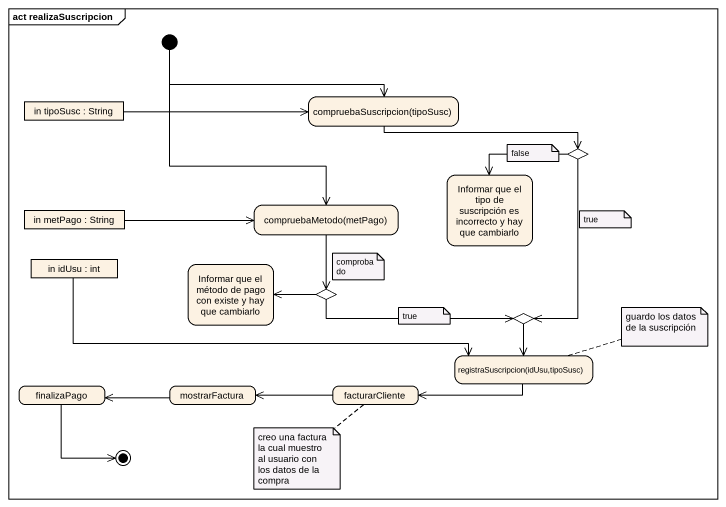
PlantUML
@startuml
mainframe act realizaSuscripcion
hide empty description
state "in tipoSusc : String" as in_tipoSusc <<object>>
state "compruebaSuscripcion(tipoSusc)" as compruebaSuscripcion
state choice1 <<choice>>
state "Informar que el tipo de suscripción es incorrecto y hay que cambiarlo" as Informar_que_el_tipo_de
state "in metPago : String" as in_metPago <<object>>
state "compruebaMetodo(metPago)" as compruebaMetodo_metPago
state "in idUsu : int" as in_idUsu <<object>>
state "Informar que el método de pago con existe y hay que cambiarlo" as Informar_que_el_método_de
state choice2 <<choice>>
state choice3 <<choice>>
state finalizaPago
state mostrarFactura
state facturarCliente
state "registraSuscripcion(idUsu,tipoSusc)" as registraSuscripcion_idUsu
[*] -right-> compruebaSuscripcion
[*] --> compruebaMetodo_metPago
in_tipoSusc -right-> compruebaSuscripcion
compruebaSuscripcion -right-> choice1
choice1 --> Informar_que_el_tipo_de
choice1 --> choice3
in_metPago -right-> compruebaMetodo_metPago
compruebaMetodo_metPago --> choice2
in_idUsu -right-> registraSuscripcion_idUsu
choice2 -left-> Informar_que_el_método_de
choice2 -right-> choice3
choice3 --> registraSuscripcion_idUsu
mostrarFactura -left-> finalizaPago
facturarCliente -left-> mostrarFactura
registraSuscripcion_idUsu -left-> facturarCliente
finalizaPago --> [*]
note as N1
  false
end note
note as N2
  true
end note
note as N3
  comprobado
end note
note as N4
  true
end note
note right of registraSuscripcion_idUsu : guardo los datos de la suscripción
note bottom of facturarCliente : creo una factura la cual muestro al usuario con los datos de la compra
@enduml
